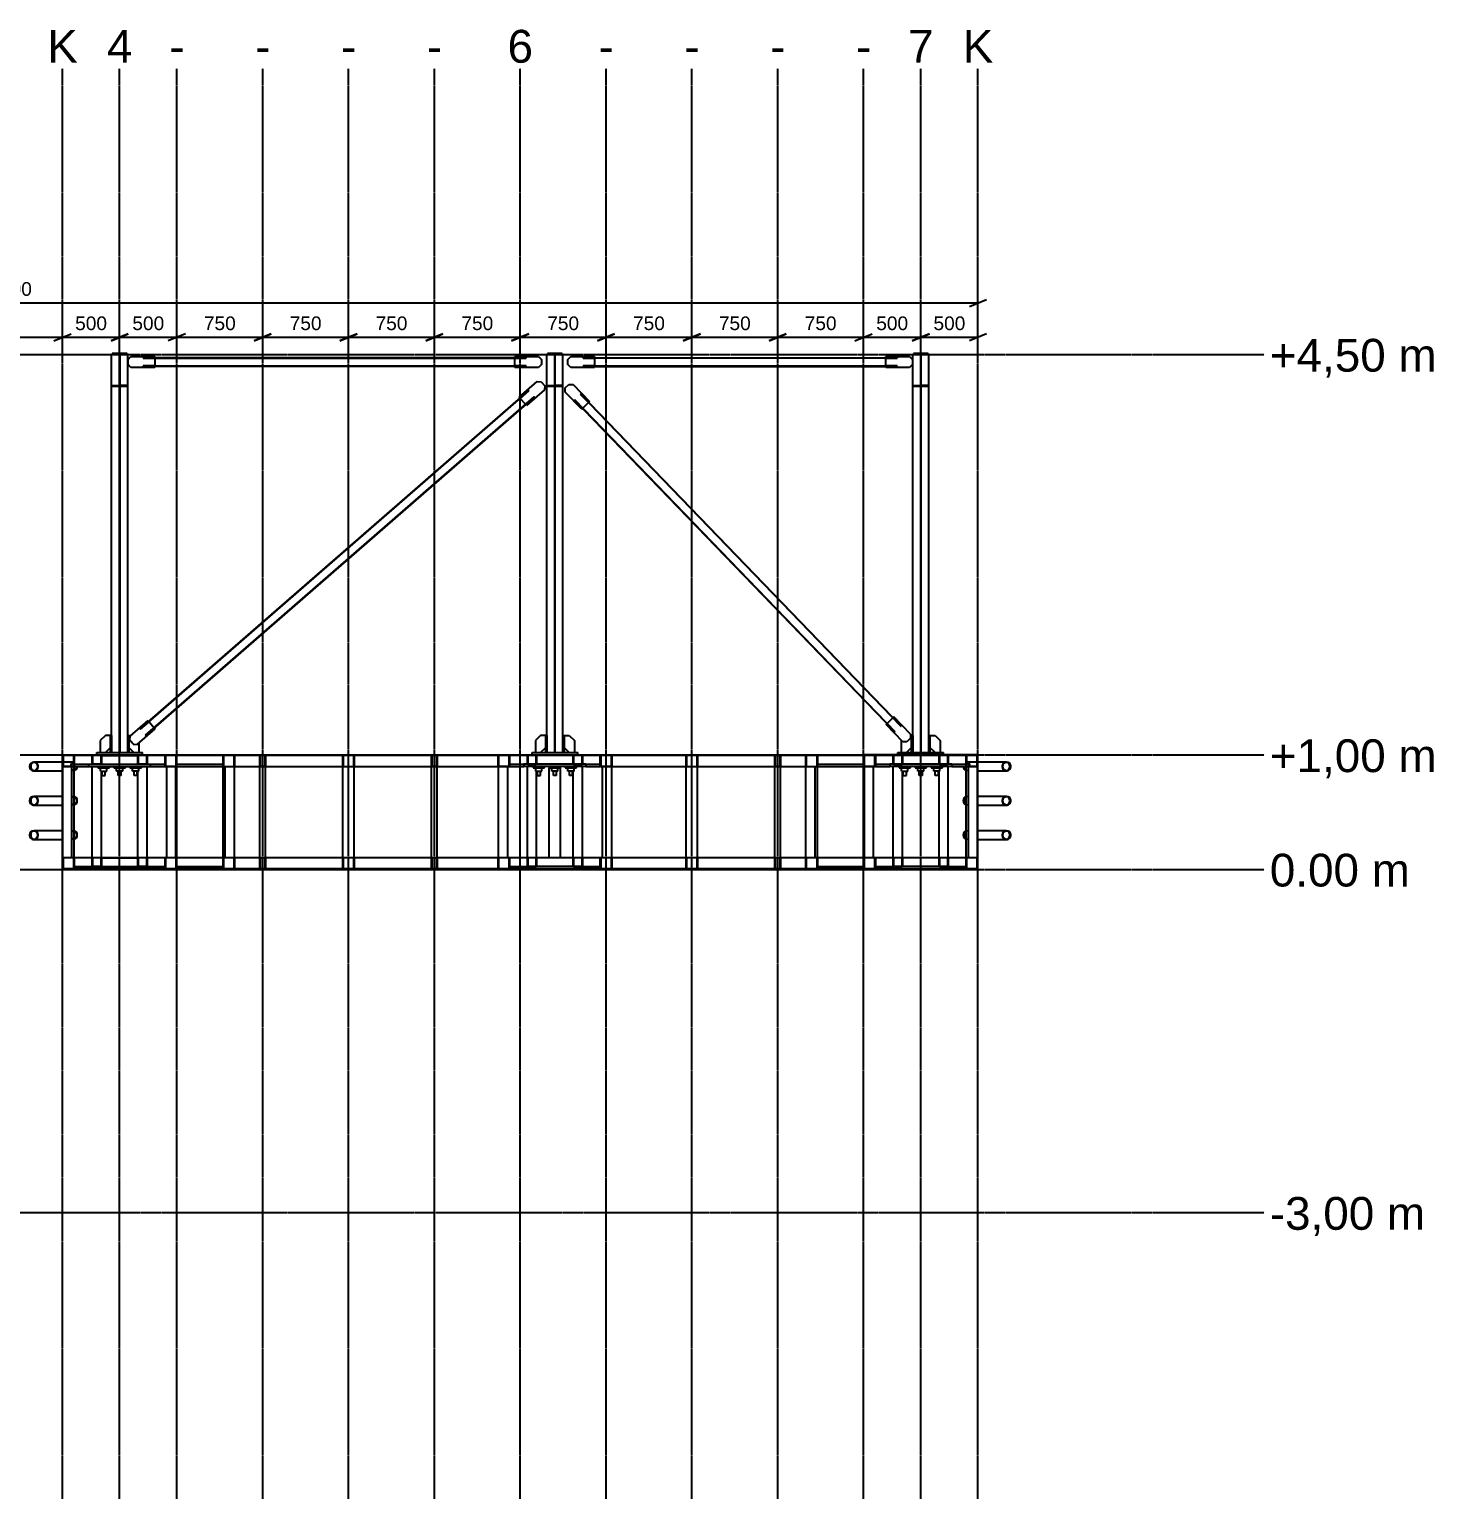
# Model space of a CAD drawing. Header units: millimetres. Extents: x -57554 to 16546, y 2142 to 98430.
# Drawn here: x 4276 to 16546, y 71792 to 84633 of the extents above; entities that cross this region are included whole.
import ezdxf

# ---------------------------------------------------------------- set-up
doc = ezdxf.new("R2010")
doc.units = ezdxf.units.MM
doc.linetypes.add('DXK_LINE_DOT3', pattern=[5.9187, 2.979, -0.9799, 0.9799, -0.9799])
doc.layers.add('S-Z23-A_DIMENSIONS', color=7, linetype='Continuous')
doc.styles.add('Arial', font='ARIAL.TTF', dxfattribs={"height": 0.2})

msp = doc.modelspace()

# ---------------------------------------------------------------- linework, layer by layer
at = {"color": 1, "linetype": 'DXK_LINE_DOT3'}
for p, q in [((4565, 71792), (4565, 84292)), ((5065, 71792), (5065, 84292)), ((5565, 71792), (5565, 84292)), ((6315, 71792), (6315, 84292)), ((7065, 71792), (7065, 84292)), ((7815, 71792), (7815, 84292)), ((8565, 71792), (8565, 84292)), ((9315, 71792), (9315, 84292)), ((10065, 71792), (10065, 84292)), ((10815, 71792), (10815, 84292)), ((11565, 71792), (11565, 84292)), ((12065, 71792), (12065, 84292)), ((12565, 71792), (12565, 84292)), ((-6935, 81792), (15065, 81792)), ((-6935, 78292), (15065, 78292)), ((-6935, 77292), (15065, 77292)), ((-6935, 74292), (15065, 74292))]:
    msp.add_line(p, q, dxfattribs=at)
at = {"color": 2, "linetype": 'Continuous'}
for p, q in [((5130, 81800), (5000, 81800)), ((5000, 81800), (5000, 81792)), ((5130, 81800), (5130, 81792)), ((8933, 81800), (8803, 81800)), ((8803, 81800), (8803, 81792)), ((8933, 81800), (8933, 81792)), ((12130, 81800), (12000, 81800)), ((12000, 81800), (12000, 81792)), ((12130, 81800), (12130, 81792)), ((4995, 81792), (5000, 81792)), ((4995, 78462), (4995, 81792)), ((5130, 81792), (5000, 81792)), ((5062, 81792), (5062, 78312)), ((5068, 81792), (5062, 81792)), ((5068, 78312), (5068, 81792)), ((5130, 81792), (5135, 81792)), ((5135, 78462), (5135, 81792)), ((5138, 81748), (5163, 81774)), ((5138, 81703), (5138, 81748)), ((5163, 81678), (5138, 81703)), ((5163, 81774), (5371, 81774)), ((5371, 81678), (5163, 81678)), ((8617, 81764), (5271, 81764)), ((5271, 81764), (5271, 81761)), ((5371, 81764), (5271, 81764)), ((5271, 81764), (5271, 81760)), ((5271, 81761), (8617, 81761)), ((5271, 81760), (5371, 81760)), ((5371, 81692), (5271, 81692)), ((5271, 81692), (5271, 81688)), ((8617, 81691), (5271, 81691)), ((5271, 81688), (5271, 81691)), ((8617, 81688), (5271, 81688)), ((5271, 81688), (5371, 81688)), ((5371, 81774), (5371, 81764)), ((5371, 81760), (5371, 81692)), ((5371, 81678), (5371, 81688)), ((8517, 81774), (8725, 81774)), ((8517, 81764), (8517, 81774)), ((8617, 81764), (8517, 81764)), ((8517, 81692), (8517, 81760)), ((8517, 81760), (8617, 81760)), ((8617, 81692), (8517, 81692)), ((8517, 81678), (8517, 81688)), ((8517, 81688), (8617, 81688)), ((8725, 81678), (8517, 81678)), ((8617, 81761), (8617, 81764)), ((8617, 81760), (8617, 81764)), ((8617, 81688), (8617, 81692)), ((8617, 81688), (8617, 81691)), ((8725, 81774), (8750, 81748)), ((8750, 81703), (8725, 81678)), ((8750, 81748), (8750, 81703)), ((8798, 81792), (8803, 81792)), ((8798, 78462), (8798, 81792)), ((8933, 81792), (8803, 81792)), ((8865, 81792), (8865, 78312)), ((8871, 81792), (8865, 81792)), ((8871, 78312), (8871, 81792)), ((8933, 81792), (8938, 81792)), ((8938, 78462), (8938, 81792)), ((8981, 81748), (9006, 81774)), ((8981, 81703), (8981, 81748)), ((9006, 81678), (8981, 81703)), ((9006, 81774), (9214, 81774)), ((9214, 81678), (9006, 81678)), ((9114, 81761), (9114, 81764)), ((9114, 81764), (11859, 81764)), ((9214, 81764), (9114, 81764)), ((9114, 81764), (9114, 81760)), ((11859, 81761), (9114, 81761)), ((9114, 81760), (9214, 81760)), ((9214, 81692), (9114, 81692)), ((9114, 81692), (9114, 81688)), ((11859, 81691), (9114, 81691)), ((9114, 81691), (9114, 81688)), ((9114, 81688), (11859, 81688)), ((9114, 81688), (9214, 81688)), ((9214, 81774), (9214, 81764)), ((9214, 81760), (9214, 81692)), ((9214, 81678), (9214, 81688)), ((11759, 81774), (11967, 81774)), ((11759, 81764), (11759, 81774)), ((11859, 81764), (11759, 81764)), ((11759, 81692), (11759, 81760)), ((11759, 81760), (11859, 81760)), ((11859, 81692), (11759, 81692)), ((11759, 81678), (11759, 81688)), ((11759, 81688), (11859, 81688)), ((11967, 81678), (11759, 81678)), ((11859, 81764), (11859, 81761)), ((11859, 81760), (11859, 81764)), ((11859, 81688), (11859, 81692)), ((11859, 81688), (11859, 81691)), ((11967, 81774), (11992, 81748)), ((11992, 81703), (11967, 81678)), ((11992, 81748), (11992, 81703)), ((11995, 81792), (12000, 81792)), ((11995, 78462), (11995, 81792)), ((12130, 81792), (12000, 81792)), ((12062, 81792), (12062, 78312)), ((12068, 81792), (12062, 81792)), ((12068, 78312), (12068, 81792)), ((12130, 81792), (12135, 81792)), ((12135, 78462), (12135, 81792)), ((8557, 81418), (8714, 81555)), ((8714, 81555), (8749, 81552)), ((8749, 81552), (8779, 81518)), ((5002, 81514), (5002, 81522)), ((5002, 81522), (5062, 81522)), ((5002, 81514), (5062, 81514)), ((5062, 81514), (5062, 81522)), ((5068, 81522), (5068, 81514)), ((5128, 81522), (5068, 81522)), ((5068, 81514), (5128, 81514)), ((5128, 81514), (5128, 81522)), ((5244, 78519), (8639, 81477)), ((5246, 78517), (8641, 81474)), ((5292, 78464), (8687, 81422)), ((5294, 78462), (8689, 81419)), ((8564, 81411), (8557, 81418)), ((8639, 81477), (8564, 81411)), ((8566, 81408), (8641, 81474)), ((8686, 81422), (8611, 81357)), ((8614, 81354), (8689, 81419)), ((8777, 81483), (8620, 81347)), ((8641, 81474), (8639, 81477)), ((8641, 81474), (8639, 81477)), ((8689, 81419), (8686, 81422)), ((8687, 81422), (8689, 81419)), ((8779, 81518), (8777, 81483)), ((8805, 81514), (8805, 81522)), ((8805, 81522), (8865, 81522)), ((8805, 81514), (8865, 81514)), ((8865, 81514), (8865, 81522)), ((8871, 81522), (8871, 81514)), ((8931, 81522), (8871, 81522)), ((8871, 81514), (8931, 81514)), ((8931, 81514), (8931, 81522)), ((8958, 81464), (8959, 81500)), ((9103, 81315), (8958, 81464)), ((8959, 81500), (8991, 81531)), ((8991, 81531), (9027, 81530)), ((9027, 81530), (9171, 81380)), ((9095, 81446), (9092, 81443)), ((9092, 81443), (9162, 81371)), ((9093, 81444), (9095, 81446)), ((11891, 78543), (9093, 81444)), ((9095, 81446), (11893, 78545)), ((9164, 81374), (9095, 81446)), ((12002, 81514), (12002, 81522)), ((12002, 81522), (12062, 81522)), ((12002, 81514), (12062, 81514)), ((12062, 81514), (12062, 81522)), ((12068, 81522), (12068, 81514)), ((12128, 81522), (12068, 81522)), ((12068, 81514), (12128, 81514)), ((12128, 81514), (12128, 81522)), ((8611, 81357), (8566, 81408)), ((8620, 81347), (8614, 81354)), ((9043, 81396), (9040, 81393)), ((9042, 81395), (9040, 81393)), ((11838, 78493), (9040, 81393)), ((9040, 81393), (9109, 81321)), ((11841, 78495), (9042, 81395)), ((9112, 81324), (9043, 81396)), ((9103, 81315), (9109, 81321)), ((9162, 81371), (9112, 81324)), ((9171, 81380), (9164, 81374)), ((5157, 78455), (5314, 78592)), ((5314, 78592), (5320, 78585)), ((11772, 78567), (11821, 78615)), ((11821, 78615), (11891, 78543)), ((11831, 78624), (11824, 78617)), ((11893, 78545), (11824, 78617)), ((11975, 78474), (11831, 78624)), ((4940, 78462), (4895, 78417)), ((4985, 78462), (4940, 78462)), ((4985, 78312), (4985, 78462)), ((4985, 78462), (4995, 78462)), ((4995, 78462), (4995, 78312)), ((5135, 78312), (5135, 78462)), ((5135, 78462), (5145, 78462)), ((5145, 78462), (5145, 78312)), ((5145, 78462), (5165, 78462)), ((5219, 78384), (5376, 78520)), ((5320, 78585), (5244, 78519)), ((5244, 78519), (5247, 78516)), ((5246, 78517), (5244, 78519)), ((5247, 78516), (5322, 78582)), ((5367, 78530), (5292, 78465)), ((5292, 78465), (5294, 78462)), ((5294, 78462), (5292, 78464)), ((5294, 78462), (5370, 78527)), ((5322, 78582), (5367, 78530)), ((5370, 78527), (5376, 78520)), ((8743, 78462), (8698, 78417)), ((8788, 78462), (8743, 78462)), ((8788, 78312), (8788, 78462)), ((8788, 78462), (8798, 78462)), ((8798, 78462), (8798, 78312)), ((8938, 78312), (8938, 78462)), ((8938, 78462), (8948, 78462)), ((8948, 78462), (8993, 78462)), ((8948, 78462), (8948, 78312)), ((8993, 78462), (9038, 78417)), ((11762, 78558), (11769, 78565)), ((11907, 78408), (11762, 78558)), ((11769, 78565), (11838, 78493)), ((11841, 78495), (11772, 78567)), ((11838, 78493), (11841, 78495)), ((11838, 78493), (11841, 78495)), ((11893, 78545), (11891, 78543)), ((11891, 78543), (11893, 78545)), ((11975, 78474), (11974, 78439)), ((11975, 78462), (11985, 78462)), ((11985, 78312), (11985, 78462)), ((11985, 78462), (11995, 78462)), ((11995, 78462), (11995, 78312)), ((12135, 78312), (12135, 78462)), ((12135, 78462), (12145, 78462)), ((12145, 78462), (12190, 78462)), ((12145, 78462), (12145, 78312)), ((12190, 78462), (12235, 78417)), ((4895, 78417), (4895, 78312)), ((4940, 78312), (4985, 78358)), ((5145, 78358), (5190, 78312)), ((5154, 78420), (5157, 78455)), ((5184, 78386), (5154, 78420)), ((5184, 78386), (5219, 78384)), ((5235, 78312), (5235, 78398)), ((8698, 78417), (8698, 78312)), ((8743, 78312), (8788, 78358)), ((8948, 78358), (8993, 78312)), ((9038, 78417), (9038, 78312)), ((11897, 78419), (11895, 78417)), ((11895, 78417), (11895, 78312)), ((11942, 78408), (11907, 78408)), ((11940, 78312), (11985, 78358)), ((11974, 78439), (11942, 78408)), ((12190, 78312), (12145, 78358)), ((12235, 78417), (12235, 78312)), ((4290, 78207), (4288, 78192)), ((4296, 78219), (4290, 78207)), ((4302, 78225), (4296, 78219)), ((4315, 78231), (4565, 78231)), ((4565, 78294), (4565, 78291)), ((4565, 78294), (5565, 78294)), ((4565, 77296), (4565, 78292)), ((4565, 78292), (4568, 78292)), ((4565, 78291), (5565, 78291)), ((4568, 77296), (4568, 78292)), ((4568, 78190), (4568, 78290)), ((4568, 78290), (4668, 78290)), ((4665, 78286), (4571, 78286)), ((4571, 78286), (4571, 78192)), ((4571, 78231), (4665, 78231)), ((4638, 78192), (4640, 78207)), ((4640, 78207), (4646, 78219)), ((4642, 78206), (4640, 78192)), ((4648, 78217), (4642, 78206)), ((4646, 78219), (4655, 78228)), ((4656, 78225), (4648, 78217)), ((4655, 78228), (4665, 78231)), ((4665, 78228), (4656, 78225)), ((4665, 78192), (4665, 78286)), ((4668, 78290), (4825, 78290)), ((4668, 78290), (4668, 78190)), ((4668, 78210), (4795, 78210)), ((4795, 78190), (4795, 78210)), ((4795, 78210), (5335, 78210)), ((4825, 78210), (4825, 78290)), ((4825, 78290), (4905, 78290)), ((4905, 78210), (4825, 78210)), ((4902, 78286), (4828, 78286)), ((4828, 78286), (4828, 78212)), ((4828, 78212), (4902, 78212)), ((4865, 78292), (4865, 78312)), ((4865, 78312), (5265, 78312)), ((4865, 78292), (5265, 78292)), ((4902, 78212), (4902, 78286)), ((4905, 78286), (4905, 78290)), ((4905, 78290), (5225, 78290)), ((4905, 78290), (4905, 78210)), ((4905, 78286), (5225, 78286)), ((4905, 78212), (5225, 78212)), ((4905, 78210), (4905, 78212)), ((4905, 78210), (5225, 78210)), ((4912, 78290), (4912, 78291)), ((4938, 78290), (4938, 78291)), ((4952, 78312), (4952, 78324)), ((4995, 78312), (4985, 78312)), ((5052, 78290), (5052, 78291)), ((5062, 78312), (5068, 78312)), ((5078, 78290), (5078, 78291)), ((5145, 78312), (5135, 78312)), ((5178, 78312), (5178, 78324)), ((5192, 78290), (5192, 78291)), ((5218, 78290), (5218, 78291)), ((5225, 78286), (5225, 78290)), ((5225, 78210), (5225, 78290)), ((5225, 78290), (5305, 78290)), ((5225, 78210), (5225, 78212)), ((5305, 78210), (5225, 78210)), ((5302, 78286), (5228, 78286)), ((5228, 78286), (5228, 78212)), ((5228, 78212), (5302, 78212)), ((5265, 78292), (5265, 78312)), ((5302, 78212), (5302, 78286)), ((5305, 78290), (5305, 78210)), ((5305, 78290), (5462, 78290)), ((5335, 78190), (5335, 78210)), ((5335, 78210), (5462, 78210)), ((5462, 78190), (5462, 78290)), ((5462, 78290), (5562, 78290)), ((5559, 78286), (5465, 78286)), ((5465, 78286), (5465, 78192)), ((5559, 78192), (5559, 78286)), ((5562, 78290), (5968, 78290)), ((5562, 78290), (5562, 78190)), ((5562, 78210), (5968, 78210)), ((5565, 78291), (5565, 78294)), ((5565, 78294), (7065, 78294)), ((5565, 78291), (5565, 78294)), ((5565, 78291), (7065, 78291)), ((5565, 78290), (5565, 78291)), ((5565, 78290), (5565, 78291)), ((5565, 78190), (5565, 78210)), ((5968, 78190), (5968, 78290)), ((5968, 78290), (6068, 78290)), ((6065, 78286), (5971, 78286)), ((5971, 78286), (5971, 78192)), ((6065, 78192), (6065, 78286)), ((6068, 78290), (6290, 78290)), ((6068, 78290), (6068, 78190)), ((6290, 78190), (6290, 78290)), ((6290, 78290), (6340, 78290)), ((6337, 78286), (6293, 78286)), ((6293, 78286), (6293, 78192)), ((6337, 78192), (6337, 78286)), ((6340, 78290), (7015, 78290)), ((6340, 78290), (6340, 78190)), ((7015, 78190), (7015, 78290)), ((7015, 78290), (7115, 78290)), ((7112, 78286), (7018, 78286)), ((7018, 78286), (7018, 78192)), ((7065, 78291), (7065, 78294)), ((7065, 78294), (8565, 78294)), ((7065, 78291), (7065, 78294)), ((7065, 78291), (8565, 78291)), ((7065, 78290), (7065, 78291)), ((7065, 78290), (7065, 78291)), ((7112, 78192), (7112, 78286)), ((7115, 78290), (7790, 78290)), ((7115, 78290), (7115, 78190)), ((7790, 78190), (7790, 78290)), ((7790, 78290), (7840, 78290)), ((7837, 78286), (7793, 78286)), ((7793, 78286), (7793, 78192)), ((7837, 78192), (7837, 78286)), ((7840, 78290), (8371, 78290)), ((7840, 78290), (7840, 78190)), ((8371, 78190), (8371, 78290)), ((8371, 78290), (8471, 78290)), ((8468, 78286), (8374, 78286)), ((8374, 78286), (8374, 78192)), ((8468, 78192), (8468, 78286)), ((8471, 78290), (8628, 78290)), ((8471, 78290), (8471, 78190)), ((8471, 78210), (8598, 78210)), ((8565, 78291), (8565, 78294)), ((8565, 78291), (8565, 78294)), ((8565, 78294), (10065, 78294)), ((8565, 78291), (10065, 78291)), ((8565, 78290), (8565, 78291)), ((8565, 78290), (8565, 78291)), ((9138, 78210), (8598, 78210)), ((8598, 78210), (8598, 78190)), ((8628, 78210), (8628, 78290)), ((8628, 78290), (8708, 78290)), ((8708, 78210), (8628, 78210)), ((8705, 78286), (8631, 78286)), ((8631, 78286), (8631, 78212)), ((8631, 78212), (8705, 78212)), ((8668, 78292), (8668, 78312)), ((8668, 78312), (9068, 78312)), ((8668, 78292), (9068, 78292)), ((8705, 78212), (8705, 78286)), ((8708, 78286), (8708, 78290)), ((8708, 78290), (9028, 78290)), ((8708, 78290), (8708, 78210)), ((9028, 78286), (8708, 78286)), ((8708, 78210), (8708, 78212)), ((9028, 78212), (8708, 78212)), ((9028, 78210), (8708, 78210)), ((8715, 78290), (8715, 78291)), ((8741, 78290), (8741, 78291)), ((8755, 78312), (8755, 78324)), ((8798, 78312), (8788, 78312)), ((8855, 78290), (8855, 78291)), ((8865, 78312), (8871, 78312)), ((8881, 78290), (8881, 78291)), ((8948, 78312), (8938, 78312)), ((8981, 78312), (8981, 78324)), ((8995, 78290), (8995, 78291)), ((9021, 78290), (9021, 78291)), ((9028, 78210), (9028, 78290)), ((9028, 78290), (9108, 78290)), ((9028, 78290), (9028, 78286)), ((9028, 78210), (9028, 78212)), ((9108, 78210), (9028, 78210)), ((9105, 78286), (9031, 78286)), ((9031, 78286), (9031, 78212)), ((9031, 78212), (9105, 78212)), ((9068, 78292), (9068, 78312)), ((9105, 78212), (9105, 78286)), ((9108, 78290), (9265, 78290)), ((9108, 78290), (9108, 78210)), ((9138, 78210), (9265, 78210)), ((9138, 78210), (9138, 78190)), ((9265, 78190), (9265, 78290)), ((9265, 78290), (9365, 78290)), ((9362, 78286), (9268, 78286)), ((9268, 78286), (9268, 78192)), ((9362, 78192), (9362, 78286)), ((9365, 78290), (10015, 78290)), ((9365, 78290), (9365, 78190)), ((10015, 78190), (10015, 78290)), ((10015, 78290), (10115, 78290)), ((10112, 78286), (10018, 78286)), ((10018, 78286), (10018, 78192)), ((10065, 78291), (10065, 78294)), ((10065, 78291), (10065, 78294)), ((10065, 78294), (11565, 78294)), ((10065, 78291), (11565, 78291)), ((10065, 78290), (10065, 78291)), ((10065, 78290), (10065, 78291)), ((10112, 78192), (10112, 78286)), ((10115, 78290), (10790, 78290)), ((10115, 78290), (10115, 78190)), ((10790, 78190), (10790, 78290)), ((10790, 78290), (10840, 78290)), ((10837, 78286), (10793, 78286)), ((10793, 78286), (10793, 78192)), ((10837, 78192), (10837, 78286)), ((10840, 78290), (11062, 78290)), ((10840, 78290), (10840, 78190)), ((11062, 78190), (11062, 78290)), ((11062, 78290), (11162, 78290)), ((11159, 78286), (11065, 78286)), ((11065, 78286), (11065, 78192)), ((11159, 78192), (11159, 78286)), ((11162, 78290), (11162, 78190)), ((11162, 78290), (11568, 78290)), ((11162, 78210), (11568, 78210)), ((11565, 78291), (11565, 78294)), ((11565, 78291), (11565, 78294)), ((12565, 78294), (11565, 78294)), ((11565, 78290), (11565, 78291)), ((11565, 78291), (12565, 78291)), ((11565, 78290), (11565, 78291)), ((11565, 78190), (11565, 78210)), ((11568, 78190), (11568, 78290)), ((11568, 78290), (11668, 78290)), ((11665, 78286), (11571, 78286)), ((11571, 78286), (11571, 78192)), ((11665, 78192), (11665, 78286)), ((11668, 78290), (11668, 78190)), ((11668, 78290), (11825, 78290)), ((11668, 78210), (11795, 78210)), ((12335, 78210), (11795, 78210)), ((11795, 78210), (11795, 78190)), ((11825, 78210), (11825, 78290)), ((11825, 78290), (11905, 78290)), ((11905, 78210), (11825, 78210)), ((11902, 78286), (11828, 78286)), ((11828, 78286), (11828, 78212)), ((11828, 78212), (11902, 78212)), ((11865, 78292), (11865, 78312)), ((11865, 78312), (12265, 78312)), ((11865, 78292), (12265, 78292)), ((11902, 78212), (11902, 78286)), ((11905, 78286), (11905, 78290)), ((11905, 78290), (12225, 78290)), ((11905, 78290), (11905, 78210)), ((12225, 78286), (11905, 78286)), ((11905, 78210), (11905, 78212)), ((12225, 78212), (11905, 78212)), ((12225, 78210), (11905, 78210)), ((11912, 78290), (11912, 78291)), ((11938, 78290), (11938, 78291)), ((11952, 78312), (11952, 78324)), ((11995, 78312), (11985, 78312)), ((12052, 78290), (12052, 78291)), ((12062, 78312), (12068, 78312)), ((12078, 78290), (12078, 78291)), ((12145, 78312), (12135, 78312)), ((12178, 78312), (12178, 78324)), ((12192, 78290), (12192, 78291)), ((12218, 78290), (12218, 78291)), ((12225, 78210), (12225, 78290)), ((12225, 78290), (12305, 78290)), ((12225, 78290), (12225, 78286)), ((12225, 78210), (12225, 78212)), ((12305, 78210), (12225, 78210)), ((12302, 78286), (12228, 78286)), ((12228, 78286), (12228, 78212)), ((12228, 78212), (12302, 78212)), ((12265, 78292), (12265, 78312)), ((12302, 78212), (12302, 78286)), ((12305, 78290), (12305, 78210)), ((12305, 78290), (12462, 78290)), ((12335, 78210), (12335, 78190)), ((12335, 78210), (12462, 78210)), ((12462, 78190), (12462, 78290)), ((12462, 78290), (12562, 78290)), ((12559, 78286), (12465, 78286)), ((12465, 78286), (12465, 78192)), ((12465, 78231), (12475, 78228)), ((12465, 78231), (12559, 78231)), ((12475, 78225), (12465, 78228)), ((12475, 78228), (12484, 78219)), ((12483, 78217), (12475, 78225)), ((12488, 78206), (12483, 78217)), ((12484, 78219), (12490, 78207)), ((12490, 78192), (12488, 78206)), ((12490, 78207), (12492, 78192)), ((12559, 78192), (12559, 78286)), ((12562, 77296), (12562, 78292)), ((12562, 78292), (12565, 78292)), ((12562, 78290), (12562, 78190)), ((12565, 78291), (12565, 78294)), ((12565, 77296), (12565, 78292)), ((12565, 78231), (12815, 78231)), ((12834, 78219), (12828, 78225)), ((12840, 78207), (12834, 78219)), ((12842, 78192), (12840, 78207)), ((4288, 78192), (4290, 78178)), ((4290, 78178), (4296, 78166)), ((4296, 78166), (4302, 78160)), ((4315, 78154), (4565, 78154)), ((4668, 78190), (4568, 78190)), ((4571, 78192), (4665, 78192)), ((4648, 77396), (4648, 78190)), ((4648, 78167), (4656, 78160)), ((4655, 78157), (4648, 78164)), ((4665, 78154), (4655, 78157)), ((4656, 78160), (4665, 78157)), ((4668, 78190), (4795, 78190)), ((4668, 77396), (4668, 78190)), ((4668, 78158), (4675, 78160)), ((4675, 78157), (4668, 78155)), ((4675, 78160), (4683, 78168)), ((4684, 78166), (4675, 78157)), ((4683, 78168), (4688, 78179)), ((4690, 78178), (4684, 78166)), ((4688, 78179), (4690, 78190)), ((4692, 78190), (4690, 78178)), ((4795, 78190), (5335, 78190)), ((4825, 77396), (4825, 78190)), ((4975, 78188), (4875, 78188)), ((4875, 78188), (4875, 78178)), ((4875, 78178), (4975, 78178)), ((4898, 78150), (4898, 78178)), ((4898, 78150), (4952, 78150)), ((4905, 78188), (4905, 78190)), ((4905, 77396), (4905, 78150)), ((4912, 78188), (4912, 78190)), ((4912, 78112), (4912, 78150)), ((4912, 78112), (4939, 78112)), ((4939, 78188), (4939, 78190)), ((4939, 78112), (4939, 78150)), ((4952, 78150), (4952, 78178)), ((4975, 78178), (4975, 78188)), ((5115, 78188), (5015, 78188)), ((5015, 78188), (5015, 78178)), ((5015, 78178), (5115, 78178)), ((5038, 78150), (5038, 78178)), ((5092, 78150), (5038, 78150)), ((5052, 78188), (5052, 78190)), ((5052, 78112), (5052, 78150)), ((5079, 78112), (5052, 78112)), ((5079, 78188), (5079, 78190)), ((5079, 78112), (5079, 78150)), ((5092, 78150), (5092, 78178)), ((5115, 78178), (5115, 78188)), ((5255, 78188), (5155, 78188)), ((5155, 78188), (5155, 78178)), ((5155, 78178), (5255, 78178)), ((5178, 78150), (5178, 78178)), ((5232, 78150), (5178, 78150)), ((5192, 78188), (5192, 78190)), ((5192, 78112), (5192, 78150)), ((5219, 78112), (5192, 78112)), ((5219, 78188), (5219, 78190)), ((5219, 78112), (5219, 78150)), ((5225, 78188), (5225, 78190)), ((5225, 77396), (5225, 78150)), ((5232, 78150), (5232, 78178)), ((5255, 78178), (5255, 78188)), ((5305, 77396), (5305, 78190)), ((5335, 78190), (5462, 78190)), ((5562, 78190), (5462, 78190)), ((5465, 78192), (5559, 78192)), ((5477, 77396), (5477, 78190)), ((5557, 77396), (5557, 78190)), ((5562, 77396), (5562, 78190)), ((5565, 78190), (5968, 78190)), ((5565, 77396), (5565, 78190)), ((5565, 77396), (5565, 78190)), ((5968, 78190), (6068, 78190)), ((5968, 77396), (5968, 78190)), ((5971, 78192), (6065, 78192)), ((5988, 77396), (5988, 78190)), ((6068, 78190), (6290, 78190)), ((6068, 77396), (6068, 78190)), ((6290, 77396), (6290, 78190)), ((6340, 78190), (6290, 78190)), ((6293, 78192), (6337, 78192)), ((6340, 78190), (7015, 78190)), ((6340, 77396), (6340, 78190)), ((7015, 77396), (7015, 78190)), ((7015, 78190), (7115, 78190)), ((7018, 78192), (7112, 78192)), ((7115, 78190), (7790, 78190)), ((7115, 77396), (7115, 78190)), ((7840, 78190), (7790, 78190)), ((7790, 77396), (7790, 78190)), ((7793, 78192), (7837, 78192)), ((7840, 78190), (8371, 78190)), ((7840, 77396), (7840, 78190)), ((8471, 78190), (8371, 78190)), ((8374, 78192), (8468, 78192)), ((8376, 77396), (8376, 78190)), ((8456, 77396), (8456, 78190)), ((8471, 78190), (8598, 78190)), ((8565, 77396), (8565, 78190)), ((8565, 77396), (8565, 78190)), ((9138, 78190), (8598, 78190)), ((8628, 77396), (8628, 78190)), ((8778, 78188), (8678, 78188)), ((8678, 78188), (8678, 78178)), ((8678, 78178), (8778, 78178)), ((8701, 78150), (8701, 78178)), ((8701, 78150), (8755, 78150)), ((8708, 78188), (8708, 78190)), ((8708, 77396), (8708, 78150)), ((8715, 78188), (8715, 78190)), ((8715, 78112), (8715, 78150)), ((8715, 78112), (8742, 78112)), ((8742, 78188), (8742, 78190)), ((8742, 78112), (8742, 78150)), ((8755, 78150), (8755, 78178)), ((8778, 78178), (8778, 78188)), ((8818, 78188), (8818, 78190)), ((8918, 78188), (8818, 78188)), ((8818, 78188), (8818, 78178)), ((8818, 78178), (8918, 78178)), ((8818, 77396), (8818, 78178)), ((8841, 78150), (8841, 78178)), ((8895, 78150), (8841, 78150)), ((8855, 78188), (8855, 78190)), ((8855, 78112), (8855, 78150)), ((8882, 78112), (8855, 78112)), ((8882, 78188), (8882, 78190)), ((8882, 78112), (8882, 78150)), ((8895, 78150), (8895, 78178)), ((8918, 78188), (8918, 78190)), ((8918, 78178), (8918, 78188)), ((8918, 77396), (8918, 78178)), ((9058, 78188), (8958, 78188)), ((8958, 78188), (8958, 78178)), ((8958, 78178), (9058, 78178)), ((8981, 78150), (8981, 78178)), ((9035, 78150), (8981, 78150)), ((8995, 78188), (8995, 78190)), ((8995, 78112), (8995, 78150)), ((9022, 78112), (8995, 78112)), ((9022, 78188), (9022, 78190)), ((9022, 78112), (9022, 78150)), ((9028, 78188), (9028, 78190)), ((9028, 77396), (9028, 78150)), ((9035, 78150), (9035, 78178)), ((9058, 78178), (9058, 78188)), ((9108, 77396), (9108, 78190)), ((9138, 78190), (9265, 78190)), ((9365, 78190), (9265, 78190)), ((9268, 78192), (9362, 78192)), ((9285, 77396), (9285, 78190)), ((9365, 78190), (10015, 78190)), ((9365, 77396), (9365, 78190)), ((10015, 77396), (10015, 78190)), ((10015, 78190), (10115, 78190)), ((10018, 78192), (10112, 78192)), ((10115, 78190), (10790, 78190)), ((10115, 77396), (10115, 78190)), ((10840, 78190), (10790, 78190)), ((10790, 77396), (10790, 78190)), ((10793, 78192), (10837, 78192)), ((10840, 78190), (11062, 78190)), ((10840, 77396), (10840, 78190)), ((11062, 78190), (11162, 78190)), ((11062, 77396), (11062, 78190)), ((11065, 78192), (11159, 78192)), ((11142, 77396), (11142, 78190)), ((11162, 78190), (11565, 78190)), ((11162, 77396), (11162, 78190)), ((11565, 77396), (11565, 78190)), ((11565, 77396), (11565, 78190)), ((11668, 78190), (11568, 78190)), ((11568, 77396), (11568, 78190)), ((11571, 78192), (11665, 78192)), ((11573, 77396), (11573, 78190)), ((11653, 77396), (11653, 78190)), ((11668, 78190), (11795, 78190)), ((12335, 78190), (11795, 78190)), ((11825, 77396), (11825, 78190)), ((11975, 78188), (11875, 78188)), ((11875, 78188), (11875, 78178)), ((11875, 78178), (11975, 78178)), ((11898, 78150), (11898, 78178)), ((11898, 78150), (11952, 78150)), ((11905, 78188), (11905, 78190)), ((11905, 77396), (11905, 78150)), ((11912, 78188), (11912, 78190)), ((11912, 78112), (11912, 78150)), ((11912, 78112), (11939, 78112)), ((11939, 78188), (11939, 78190)), ((11939, 78112), (11939, 78150)), ((11952, 78150), (11952, 78178)), ((11975, 78178), (11975, 78188)), ((12115, 78188), (12015, 78188)), ((12015, 78188), (12015, 78178)), ((12015, 78178), (12115, 78178)), ((12038, 78150), (12038, 78178)), ((12092, 78150), (12038, 78150)), ((12052, 78188), (12052, 78190)), ((12052, 78112), (12052, 78150)), ((12079, 78112), (12052, 78112)), ((12079, 78188), (12079, 78190)), ((12079, 78112), (12079, 78150)), ((12092, 78150), (12092, 78178)), ((12115, 78178), (12115, 78188)), ((12255, 78188), (12155, 78188)), ((12155, 78188), (12155, 78178)), ((12155, 78178), (12255, 78178)), ((12178, 78150), (12178, 78178)), ((12232, 78150), (12178, 78150)), ((12192, 78188), (12192, 78190)), ((12192, 78112), (12192, 78150)), ((12219, 78112), (12192, 78112)), ((12219, 78188), (12219, 78190)), ((12219, 78112), (12219, 78150)), ((12225, 78188), (12225, 78190)), ((12225, 77396), (12225, 78150)), ((12232, 78150), (12232, 78178)), ((12255, 78178), (12255, 78188)), ((12305, 77396), (12305, 78190)), ((12335, 78190), (12462, 78190)), ((12440, 78178), (12439, 78190)), ((12446, 78166), (12440, 78178)), ((12441, 78190), (12442, 78179)), ((12442, 78179), (12448, 78168)), ((12455, 78157), (12446, 78166)), ((12448, 78168), (12456, 78160)), ((12462, 78155), (12455, 78157)), ((12456, 78160), (12462, 78158)), ((12562, 78190), (12462, 78190)), ((12462, 77396), (12462, 78190)), ((12465, 78192), (12559, 78192)), ((12465, 78157), (12475, 78160)), ((12475, 78157), (12465, 78154)), ((12475, 78160), (12482, 78167)), ((12482, 78164), (12475, 78157)), ((12482, 77396), (12482, 78190)), ((12565, 78154), (12815, 78154)), ((12828, 78160), (12834, 78166)), ((12834, 78166), (12840, 78178)), ((12840, 78178), (12842, 78192)), ((4290, 77907), (4288, 77892)), ((4288, 77892), (4290, 77878)), ((4296, 77919), (4290, 77907)), ((4290, 77878), (4296, 77866)), ((4302, 77925), (4296, 77919)), ((4296, 77866), (4302, 77860)), ((4315, 77931), (4565, 77931)), ((4315, 77854), (4565, 77854)), ((4648, 77921), (4655, 77928)), ((4656, 77925), (4648, 77918)), ((4648, 77867), (4656, 77860)), ((4655, 77857), (4648, 77864)), ((4655, 77928), (4665, 77931)), ((4665, 77854), (4655, 77857)), ((4665, 77928), (4656, 77925)), ((4656, 77860), (4665, 77857)), ((4668, 77930), (4675, 77928)), ((4675, 77925), (4668, 77927)), ((4668, 77858), (4675, 77860)), ((4675, 77857), (4668, 77855)), ((4675, 77928), (4684, 77919)), ((4683, 77917), (4675, 77925)), ((4675, 77860), (4683, 77868)), ((4684, 77866), (4675, 77857)), ((4688, 77906), (4683, 77917)), ((4683, 77868), (4688, 77879)), ((4684, 77919), (4690, 77907)), ((4690, 77878), (4684, 77866)), ((4690, 77892), (4688, 77906)), ((4688, 77879), (4690, 77892)), ((4690, 77907), (4692, 77892)), ((4692, 77892), (4690, 77878)), ((12438, 77892), (12440, 77907)), ((12440, 77878), (12438, 77892)), ((12440, 77907), (12446, 77919)), ((12442, 77906), (12440, 77892)), ((12440, 77892), (12442, 77879)), ((12446, 77866), (12440, 77878)), ((12448, 77917), (12442, 77906)), ((12442, 77879), (12448, 77868)), ((12446, 77919), (12455, 77928)), ((12455, 77857), (12446, 77866)), ((12456, 77925), (12448, 77917)), ((12448, 77868), (12456, 77860)), ((12455, 77928), (12462, 77930)), ((12462, 77855), (12455, 77857)), ((12462, 77927), (12456, 77925)), ((12456, 77860), (12462, 77858)), ((12465, 77931), (12475, 77928)), ((12475, 77925), (12465, 77928)), ((12465, 77857), (12475, 77860)), ((12475, 77857), (12465, 77854)), ((12475, 77928), (12482, 77921)), ((12482, 77918), (12475, 77925)), ((12475, 77860), (12482, 77867)), ((12482, 77864), (12475, 77857)), ((12565, 77931), (12815, 77931)), ((12565, 77854), (12815, 77854)), ((12834, 77919), (12828, 77925)), ((12828, 77860), (12834, 77866)), ((12840, 77907), (12834, 77919)), ((12834, 77866), (12840, 77878)), ((12842, 77892), (12840, 77907)), ((12840, 77878), (12842, 77892)), ((4290, 77607), (4288, 77592)), ((4288, 77592), (4290, 77578)), ((4296, 77619), (4290, 77607)), ((4290, 77578), (4296, 77566)), ((4302, 77625), (4296, 77619)), ((4296, 77566), (4302, 77560)), ((4315, 77631), (4565, 77631)), ((4648, 77621), (4655, 77628)), ((4656, 77625), (4648, 77618)), ((4648, 77567), (4656, 77560)), ((4655, 77557), (4648, 77564)), ((4655, 77628), (4665, 77631)), ((4665, 77628), (4656, 77625)), ((4656, 77560), (4665, 77557)), ((4668, 77630), (4675, 77628)), ((4675, 77625), (4668, 77627)), ((4668, 77558), (4675, 77560)), ((4675, 77628), (4684, 77619)), ((4683, 77617), (4675, 77625)), ((4675, 77560), (4683, 77568)), ((4684, 77566), (4675, 77557)), ((4688, 77606), (4683, 77617)), ((4683, 77568), (4688, 77579)), ((4684, 77619), (4690, 77607)), ((4690, 77578), (4684, 77566)), ((4690, 77592), (4688, 77606)), ((4688, 77579), (4690, 77592)), ((4690, 77607), (4692, 77592)), ((4692, 77592), (4690, 77578)), ((12438, 77592), (12440, 77607)), ((12440, 77578), (12438, 77592)), ((12440, 77607), (12446, 77619)), ((12442, 77606), (12440, 77592)), ((12440, 77592), (12442, 77579)), ((12446, 77566), (12440, 77578)), ((12448, 77617), (12442, 77606)), ((12442, 77579), (12448, 77568)), ((12446, 77619), (12455, 77628)), ((12455, 77557), (12446, 77566)), ((12456, 77625), (12448, 77617)), ((12448, 77568), (12456, 77560)), ((12455, 77628), (12462, 77630)), ((12462, 77627), (12456, 77625)), ((12456, 77560), (12462, 77558)), ((12465, 77631), (12475, 77628)), ((12475, 77625), (12465, 77628)), ((12465, 77557), (12475, 77560)), ((12475, 77628), (12482, 77621)), ((12482, 77618), (12475, 77625)), ((12475, 77560), (12482, 77567)), ((12482, 77564), (12475, 77557)), ((12565, 77631), (12815, 77631)), ((12834, 77619), (12828, 77625)), ((12828, 77560), (12834, 77566)), ((12840, 77607), (12834, 77619)), ((12834, 77566), (12840, 77578)), ((12842, 77592), (12840, 77607)), ((12840, 77578), (12842, 77592)), ((4315, 77554), (4565, 77554)), ((4665, 77554), (4655, 77557)), ((4675, 77557), (4668, 77555)), ((12462, 77555), (12455, 77557)), ((12475, 77557), (12465, 77554)), ((12565, 77554), (12815, 77554)), ((4568, 77296), (4568, 77396)), ((4568, 77396), (4668, 77396)), ((4665, 77392), (4571, 77392)), ((4571, 77392), (4571, 77298)), ((4665, 77298), (4665, 77392)), ((4668, 77396), (4668, 77296)), ((4668, 77396), (4825, 77396)), ((4668, 77316), (4825, 77316)), ((4825, 77316), (4825, 77396)), ((4825, 77396), (4905, 77396)), ((4905, 77316), (4825, 77316)), ((4902, 77392), (4828, 77392)), ((4828, 77392), (4828, 77318)), ((4828, 77318), (4902, 77318)), ((4902, 77318), (4902, 77392)), ((4905, 77392), (4905, 77396)), ((4905, 77396), (5225, 77396)), ((4905, 77396), (4905, 77316)), ((4905, 77392), (5225, 77392)), ((4905, 77318), (5225, 77318)), ((4905, 77316), (4905, 77318)), ((4905, 77316), (5225, 77316)), ((5225, 77392), (5225, 77396)), ((5225, 77316), (5225, 77396)), ((5225, 77396), (5305, 77396)), ((5225, 77316), (5225, 77318)), ((5305, 77316), (5225, 77316)), ((5302, 77392), (5228, 77392)), ((5228, 77392), (5228, 77318)), ((5228, 77318), (5302, 77318)), ((5302, 77318), (5302, 77392)), ((5305, 77396), (5305, 77316)), ((5305, 77396), (5462, 77396)), ((5305, 77316), (5462, 77316)), ((5462, 77296), (5462, 77396)), ((5462, 77396), (5562, 77396)), ((5559, 77392), (5465, 77392)), ((5465, 77392), (5465, 77298)), ((5559, 77298), (5559, 77392)), ((5562, 77396), (5562, 77296)), ((5562, 77396), (5968, 77396)), ((5562, 77316), (5968, 77316)), ((5565, 77296), (5565, 77316)), ((5968, 77296), (5968, 77396)), ((5968, 77396), (6068, 77396)), ((6065, 77392), (5971, 77392)), ((5971, 77392), (5971, 77298)), ((6065, 77298), (6065, 77392)), ((6068, 77396), (6290, 77396)), ((6068, 77396), (6068, 77296)), ((6290, 77296), (6290, 77396)), ((6290, 77396), (6340, 77396)), ((6337, 77392), (6293, 77392)), ((6293, 77392), (6293, 77298)), ((6337, 77298), (6337, 77392)), ((6340, 77396), (6340, 77296)), ((6340, 77396), (7015, 77396)), ((7015, 77296), (7015, 77396)), ((7015, 77396), (7115, 77396)), ((7112, 77392), (7018, 77392)), ((7018, 77392), (7018, 77298)), ((7112, 77298), (7112, 77392)), ((7115, 77396), (7115, 77296)), ((7115, 77396), (7790, 77396)), ((7790, 77296), (7790, 77396)), ((7790, 77396), (7840, 77396)), ((7837, 77392), (7793, 77392)), ((7793, 77392), (7793, 77298)), ((7837, 77298), (7837, 77392)), ((7840, 77396), (8371, 77396)), ((7840, 77396), (7840, 77296)), ((8371, 77296), (8371, 77396)), ((8371, 77396), (8471, 77396)), ((8468, 77392), (8374, 77392)), ((8374, 77392), (8374, 77298)), ((8468, 77298), (8468, 77392)), ((8471, 77396), (8628, 77396)), ((8471, 77396), (8471, 77296)), ((8471, 77316), (8628, 77316)), ((8628, 77316), (8628, 77396)), ((8628, 77396), (8708, 77396)), ((8708, 77316), (8628, 77316)), ((8705, 77392), (8631, 77392)), ((8631, 77392), (8631, 77318)), ((8631, 77318), (8705, 77318)), ((8705, 77318), (8705, 77392)), ((8708, 77396), (8708, 77316)), ((8708, 77392), (8708, 77396)), ((8708, 77396), (9028, 77396)), ((9028, 77392), (8708, 77392)), ((8708, 77316), (8708, 77318)), ((9028, 77318), (8708, 77318)), ((9028, 77316), (8708, 77316)), ((9028, 77316), (9028, 77396)), ((9028, 77396), (9108, 77396)), ((9028, 77396), (9028, 77392)), ((9028, 77316), (9028, 77318)), ((9108, 77316), (9028, 77316)), ((9105, 77392), (9031, 77392)), ((9031, 77392), (9031, 77318)), ((9031, 77318), (9105, 77318)), ((9105, 77318), (9105, 77392)), ((9108, 77396), (9265, 77396)), ((9108, 77396), (9108, 77316)), ((9108, 77316), (9265, 77316)), ((9265, 77296), (9265, 77396)), ((9265, 77396), (9365, 77396)), ((9362, 77392), (9268, 77392)), ((9268, 77392), (9268, 77298)), ((9362, 77298), (9362, 77392)), ((9365, 77396), (10015, 77396)), ((9365, 77396), (9365, 77296)), ((10015, 77296), (10015, 77396)), ((10015, 77396), (10115, 77396)), ((10112, 77392), (10018, 77392)), ((10018, 77392), (10018, 77298)), ((10112, 77298), (10112, 77392)), ((10115, 77396), (10790, 77396)), ((10115, 77396), (10115, 77296)), ((10790, 77296), (10790, 77396)), ((10790, 77396), (10840, 77396)), ((10837, 77392), (10793, 77392)), ((10793, 77392), (10793, 77298)), ((10837, 77298), (10837, 77392)), ((10840, 77396), (11062, 77396)), ((10840, 77396), (10840, 77296)), ((11062, 77296), (11062, 77396)), ((11062, 77396), (11162, 77396)), ((11159, 77392), (11065, 77392)), ((11065, 77392), (11065, 77298)), ((11159, 77298), (11159, 77392)), ((11162, 77396), (11162, 77296)), ((11162, 77396), (11568, 77396)), ((11162, 77316), (11568, 77316)), ((11565, 77296), (11565, 77316)), ((11568, 77296), (11568, 77396)), ((11568, 77396), (11668, 77396)), ((11665, 77392), (11571, 77392)), ((11571, 77392), (11571, 77298)), ((11665, 77298), (11665, 77392)), ((11668, 77396), (11825, 77396)), ((11668, 77396), (11668, 77296)), ((11668, 77316), (11825, 77316)), ((11825, 77316), (11825, 77396)), ((11825, 77396), (11905, 77396)), ((11905, 77316), (11825, 77316)), ((11902, 77392), (11828, 77392)), ((11828, 77392), (11828, 77318)), ((11828, 77318), (11902, 77318)), ((11902, 77318), (11902, 77392)), ((11905, 77396), (11905, 77316)), ((11905, 77392), (11905, 77396)), ((11905, 77396), (12225, 77396)), ((12225, 77392), (11905, 77392)), ((11905, 77316), (11905, 77318)), ((12225, 77318), (11905, 77318)), ((12225, 77316), (11905, 77316)), ((12225, 77316), (12225, 77396)), ((12225, 77396), (12305, 77396)), ((12225, 77396), (12225, 77392)), ((12225, 77316), (12225, 77318)), ((12305, 77316), (12225, 77316)), ((12302, 77392), (12228, 77392)), ((12228, 77392), (12228, 77318)), ((12228, 77318), (12302, 77318)), ((12302, 77318), (12302, 77392)), ((12305, 77396), (12305, 77316)), ((12305, 77396), (12462, 77396)), ((12305, 77316), (12462, 77316)), ((12462, 77296), (12462, 77396)), ((12462, 77396), (12562, 77396)), ((12559, 77392), (12465, 77392)), ((12465, 77392), (12465, 77298)), ((12559, 77298), (12559, 77392)), ((12562, 77396), (12562, 77296)), ((5565, 77296), (4565, 77296)), ((4565, 77296), (4565, 77292)), ((4565, 77296), (4568, 77296)), ((4565, 77292), (5565, 77292)), ((4668, 77296), (4568, 77296)), ((4571, 77298), (4665, 77298)), ((5562, 77296), (5462, 77296)), ((5465, 77298), (5559, 77298)), ((7065, 77296), (5565, 77296)), ((5565, 77296), (5565, 77292)), ((5565, 77292), (5565, 77296)), ((5565, 77292), (7065, 77292)), ((5968, 77296), (6068, 77296)), ((5971, 77298), (6065, 77298)), ((6340, 77296), (6290, 77296)), ((6293, 77298), (6337, 77298)), ((7015, 77296), (7115, 77296)), ((7018, 77298), (7112, 77298)), ((8565, 77296), (7065, 77296)), ((7065, 77296), (7065, 77292)), ((7065, 77292), (7065, 77296)), ((7065, 77292), (8565, 77292)), ((7840, 77296), (7790, 77296)), ((7793, 77298), (7837, 77298)), ((8471, 77296), (8371, 77296)), ((8374, 77298), (8468, 77298)), ((8565, 77292), (8565, 77296)), ((10065, 77296), (8565, 77296)), ((8565, 77296), (8565, 77292)), ((8565, 77292), (10065, 77292)), ((9365, 77296), (9265, 77296)), ((9268, 77298), (9362, 77298)), ((10015, 77296), (10115, 77296)), ((10018, 77298), (10112, 77298)), ((11565, 77296), (10065, 77296)), ((10065, 77296), (10065, 77292)), ((10065, 77292), (10065, 77296)), ((10065, 77292), (11565, 77292)), ((10840, 77296), (10790, 77296)), ((10793, 77298), (10837, 77298)), ((11062, 77296), (11162, 77296)), ((11065, 77298), (11159, 77298)), ((11565, 77292), (11565, 77296)), ((12565, 77296), (11565, 77296)), ((11565, 77296), (11565, 77292)), ((11565, 77292), (12565, 77292)), ((11668, 77296), (11568, 77296)), ((11571, 77298), (11665, 77298)), ((12562, 77296), (12462, 77296)), ((12465, 77298), (12559, 77298)), ((12562, 77296), (12565, 77296)), ((12565, 77292), (12565, 77296))]:
    msp.add_line(p, q, dxfattribs=at)
for centre, radius, start, end in [((4315, 78192), 38, 22.5, 202.5), ((4315, 78192), 38, 202.5, 22.5), ((4315, 78192), 35.1, 157.5, 337.5), ((4315, 78192), 35.1, 337.5, 157.5), ((12815, 78192), 38.1, 22.5, 202.5), ((12815, 78192), 38.1, 202.5, 22.5), ((12815, 78192), 35.1, 157.5, 337.5), ((12815, 78192), 35, 337.5, 157.5), ((4315, 77892), 38, 22.5, 202.5), ((4315, 77892), 38, 202.5, 22.5), ((4315, 77892), 35.1, 157.5, 337.5), ((4315, 77892), 35.1, 337.5, 157.5), ((12815, 77892), 38.1, 22.5, 202.5), ((12815, 77892), 38.1, 202.5, 22.5), ((12815, 77892), 35.1, 157.5, 337.5), ((12815, 77892), 35, 337.5, 157.5), ((4315, 77592), 38, 22.5, 202.5), ((4315, 77592), 38, 202.5, 22.5), ((4315, 77592), 35.1, 157.5, 337.5), ((4315, 77592), 35.1, 337.5, 157.5), ((12815, 77592), 38.1, 22.5, 202.5), ((12815, 77592), 38.1, 202.5, 22.5), ((12815, 77592), 35.1, 157.5, 337.5), ((12815, 77592), 35, 337.5, 157.5)]:
    msp.add_arc(centre, radius, start, end, dxfattribs=at)
at = {"layer": 'S-Z23-A_DIMENSIONS'}
for p, q in [((12565, 81842), (12565, 82368)), ((-4435, 82242), (12565, 82242)), ((4565, 81842), (4565, 82068)), ((4565, 81842), (4565, 82068)), ((5065, 81842), (5065, 82068)), ((5065, 81842), (5065, 82068)), ((5565, 81842), (5565, 82068)), ((5565, 81842), (5565, 82068)), ((6315, 81842), (6315, 82068)), ((6315, 81842), (6315, 82068)), ((7065, 81842), (7065, 82068)), ((7065, 81842), (7065, 82068)), ((7815, 81842), (7815, 82068)), ((7815, 81842), (7815, 82068)), ((8565, 81842), (8565, 82068)), ((8565, 81842), (8565, 82068)), ((9315, 81842), (9315, 82068)), ((9315, 81842), (9315, 82068)), ((10065, 81842), (10065, 82068)), ((10065, 81842), (10065, 82068)), ((10815, 81842), (10815, 82068)), ((10815, 81842), (10815, 82068)), ((11565, 81842), (11565, 82068)), ((11565, 81842), (11565, 82068)), ((12065, 81842), (12065, 82068)), ((12065, 81842), (12065, 82068)), ((12565, 81842), (12565, 82068)), ((3565, 81942), (4565, 81942)), ((4490, 81912), (4640, 81973)), ((4490, 81912), (4640, 81973)), ((4565, 81942), (5065, 81942)), ((4990, 81912), (5140, 81973)), ((5065, 81942), (5565, 81942)), ((5640, 81973), (5490, 81912)), ((5565, 81942), (6315, 81942)), ((6390, 81973), (6240, 81912)), ((6240, 81912), (6390, 81973)), ((6315, 81942), (7065, 81942)), ((6990, 81912), (7140, 81973)), ((7140, 81973), (6990, 81912)), ((7065, 81942), (7815, 81942)), ((7890, 81973), (7740, 81912)), ((7740, 81912), (7890, 81973)), ((7815, 81942), (8565, 81942)), ((8490, 81912), (8640, 81973)), ((8640, 81973), (8490, 81912)), ((8565, 81942), (9315, 81942)), ((9390, 81973), (9240, 81912)), ((9240, 81912), (9390, 81973)), ((9315, 81942), (10065, 81942)), ((10140, 81973), (9990, 81912)), ((9990, 81912), (10140, 81973)), ((10065, 81942), (10815, 81942)), ((10890, 81973), (10740, 81912)), ((10740, 81912), (10890, 81973)), ((10815, 81942), (11565, 81942)), ((11490, 81912), (11640, 81973)), ((11565, 81942), (12065, 81942)), ((11990, 81912), (12140, 81973)), ((12065, 81942), (12565, 81942)), ((12640, 81973), (12490, 81912))]:
    msp.add_line(p, q, dxfattribs=at)

# ---------------------------------------------------------------- texts
at = {"color": 5, "linetype": 'Continuous', "style": 'Arial'}
for s, height, p in [('K', 287, (4432, 84342)), ('4', 287, (4954, 84342)), ('6', 287, (8454, 84342)), ('7', 287, (11954, 84342)), ('K', 287, (12432, 84342)), ('-', 287, (5499, 84342)), ('-', 287, (6249, 84342)), ('-', 287, (6999, 84342)), ('-', 287, (7749, 84342)), ('-', 287, (9249, 84342)), ('-', 287, (9999, 84342)), ('-', 287, (10749, 84342)), ('-', 287, (11499, 84342)), ('+4,50 m', 286.5, (15115, 81642)), ('+1,00 m', 286.5, (15115, 78142)), ('0.00 m', 286.5, (15115, 77142)), ('-3,00 m', 286.5, (15115, 74142))]:
    msp.add_text(s, height=height, dxfattribs=at).set_placement(p)

# ---------------------------------------------------------------- next in the draw order: wipeouts: each hides what was drawn before it
for points in [[(4322, 82280), (4322, 82455), (3809, 82455), (3809, 82280)], [(5479, 81980), (5479, 82155), (5151, 82155), (5151, 81980)], [(6104, 81980), (6104, 82155), (5776, 82155), (5776, 81980)], [(6854, 81980), (6854, 82155), (6526, 82155), (6526, 81980)], [(7604, 81980), (7604, 82155), (7276, 82155), (7276, 81980)], [(8354, 81980), (8354, 82155), (8026, 82155), (8026, 81980)], [(9104, 81980), (9104, 82155), (8776, 82155), (8776, 81980)], [(9854, 81980), (9854, 82155), (9526, 82155), (9526, 81980)], [(10604, 81980), (10604, 82155), (10276, 82155), (10276, 81980)], [(11354, 81980), (11354, 82155), (11026, 82155), (11026, 81980)], [(12479, 81980), (12479, 82155), (12151, 82155), (12151, 81980)]]:
    msp.add_wipeout(points).dxf.layer = 'S-Z23-A_DIMENSIONS'

# ---------------------------------------------------------------- next in the draw order: linework, layer by layer
at = {"layer": 'S-Z23-A_DIMENSIONS'}
for p, q in [((12490, 82212), (12640, 82273)), ((5140, 81973), (4990, 81912)), ((5640, 81973), (5490, 81912)), ((12140, 81973), (11990, 81912))]:
    msp.add_line(p, q, dxfattribs=at)

# ---------------------------------------------------------------- next in the draw order: texts
at = {"layer": 'S-Z23-A_DIMENSIONS', "style": 'Arial'}
for s, p in [('17000', (3834, 82305)), ('500', (5176, 82005)), ('750', (5801, 82005)), ('750', (6551, 82005)), ('750', (7301, 82005)), ('750', (8051, 82005)), ('750', (8801, 82005)), ('750', (9551, 82005)), ('750', (10301, 82005)), ('750', (11051, 82005)), ('500', (12176, 82005))]:
    msp.add_text(s, height=119.4, dxfattribs=at).set_placement(p)

# ---------------------------------------------------------------- next in the draw order: wipeouts: each hides what was drawn before it
for points in [[(4979, 81980), (4979, 82155), (4651, 82155), (4651, 81980)], [(11979, 81980), (11979, 82155), (11651, 82155), (11651, 81980)]]:
    msp.add_wipeout(points).dxf.layer = 'S-Z23-A_DIMENSIONS'

# ---------------------------------------------------------------- next in the draw order: linework, layer by layer
at = {"layer": 'S-Z23-A_DIMENSIONS'}
msp.add_line((11490, 81912), (11640, 81973), dxfattribs=at)

# ---------------------------------------------------------------- next in the draw order: texts
at = {"layer": 'S-Z23-A_DIMENSIONS', "style": 'Arial'}
for p in [(4676, 82005), (11676, 82005)]:
    msp.add_text('500', height=119.4, dxfattribs=at).set_placement(p)

doc.saveas('drawing.dxf')
